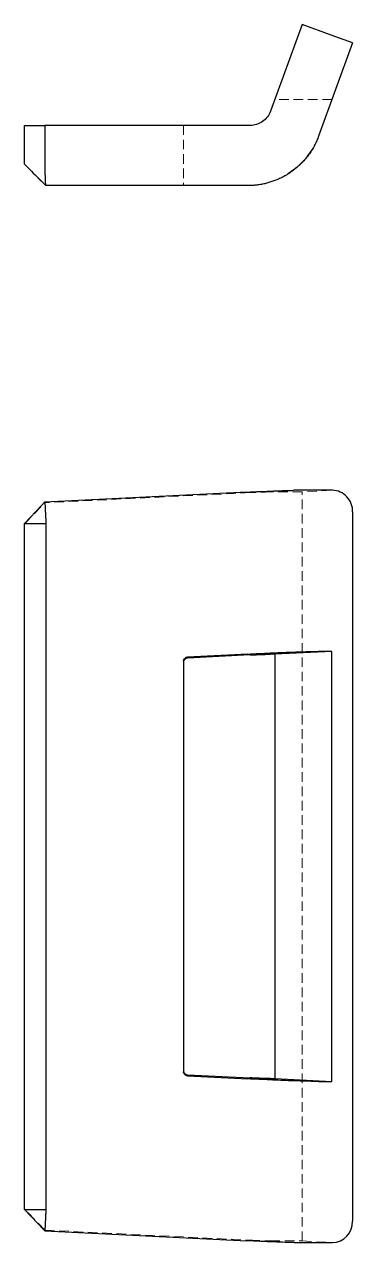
# Model space of a CAD drawing. Header units: millimetres. Extents: x 61 to 234, y 7 to 169.
# Drawn here: x 61.2 to 104.8, y 7.1 to 168.8 of the extents above.
import ezdxf

# ---------------------------------------------------------------- set-up
doc = ezdxf.new("R2010")
doc.units = ezdxf.units.MM
doc.linetypes.add('HIDDEN', pattern=[1.905, 1.27, -0.635])

msp = doc.modelspace()

# ---------------------------------------------------------------- linework, layer by layer
at = {"color": 7, "linetype": 'Continuous', "lineweight": 25}
for p, q in [((98.07, 168.78), (93.87, 157.25)), ((101.95, 167.37), (98.07, 168.78)), ((104.78, 166.34), (101.95, 167.37)), ((104.78, 166.34), (100.27, 153.95)), ((61.22, 150.23), (61.22, 155.37)), ((61.22, 155.37), (63.94, 155.37)), ((63.94, 155.37), (63.94, 150.28)), ((91.19, 155.37), (63.94, 155.37)), ((99.35, 152.12), (98.8, 151.32)), ((98.56, 150.99), (97.47, 149.87)), ((97.36, 149.77), (96.21, 148.94)), ((90.88, 147.38), (64.08, 147.38)), ((102.09, 106.94), (97.59, 106.94)), ((63.95, 105.39), (63.51, 104.92)), ((90.74, 106.69), (63.94, 105.37)), ((61.22, 102.52), (63.51, 104.92)), ((104.78, 104.08), (104.78, 9.92)), ((61.22, 102.52), (64.08, 102.52)), ((61.22, 11.48), (61.22, 102.52)), ((64.08, 102.52), (64.08, 11.48)), ((82.34, 84.23), (82.34, 29.77)), ((90.88, 85.2), (82.89, 84.8)), ((91.19, 85.07), (82.89, 84.66)), ((94.44, 85.17), (93.87, 85.17)), ((102.03, 85.54), (94.44, 85.17)), ((94.44, 85.17), (94.44, 28.83)), ((102.03, 85.54), (100.27, 85.54)), ((102.03, 28.46), (102.03, 85.54)), ((82.89, 29.34), (91.19, 28.93)), ((82.89, 29.2), (90.88, 28.8)), ((93.87, 28.83), (94.44, 28.83)), ((94.44, 28.83), (102.03, 28.46)), ((100.27, 28.46), (102.03, 28.46)), ((61.22, 11.48), (64.08, 11.48)), ((61.22, 11.48), (63.87, 8.7)), ((63.87, 8.7), (63.95, 8.61)), ((63.94, 8.63), (90.74, 7.31)), ((97.59, 7.06), (102.09, 7.06))]:
    msp.add_line(p, q, dxfattribs=at)
at = {"color": 7, "linetype": 'HIDDEN', "lineweight": 18}
for p, q in [((102.03, 158.8), (94.44, 158.8)), ((82.34, 155.37), (82.34, 147.38)), ((98.8, 151.32), (98.67, 151.12)), ((61.22, 150.23), (64.08, 147.38)), ((101.95, 106.93), (98.07, 106.72)), ((102.09, 106.94), (101.95, 106.93)), ((61.22, 102.43), (63.94, 105.28)), ((91.19, 106.62), (63.94, 105.28)), ((63.94, 105.28), (63.94, 105.37)), ((98.07, 106.72), (93.87, 106.72)), ((98.07, 7.28), (98.07, 106.72)), ((63.94, 8.72), (61.22, 11.57)), ((63.94, 8.63), (63.94, 8.72)), ((63.94, 8.72), (91.19, 7.38)), ((93.87, 7.28), (98.07, 7.28)), ((98.07, 7.28), (101.95, 7.07)), ((101.95, 7.07), (102.09, 7.06))]:
    msp.add_line(p, q, dxfattribs=at)
at = {"color": 7, "linetype": 'Continuous', "lineweight": 25}
for centre, start, end in [((102.01, 104.17), 358.1373, 88.301), ((102.01, 9.83), 271.8503, 1.7113)]:
    msp.add_arc(centre, 2.77, start, end, dxfattribs=at)
for points, knots in [([(93.87, 157.25), (93.78, 156.99), (93.65, 156.74), (93.29, 156.27), (93.07, 156.06), (92.58, 155.72), (92.31, 155.58), (91.75, 155.41), (91.46, 155.37), (91.19, 155.37)], [0, 0, 0, 0, 0.25, 0.25, 0.5, 0.5, 0.75, 0.75, 1, 1, 1, 1]), ([(100.27, 153.95), (100.23, 153.85), (100.15, 153.64), (100.02, 153.34), (99.89, 153.04), (99.74, 152.74), (99.58, 152.45), (99.41, 152.16), (99.23, 151.88), (99.04, 151.6), (98.84, 151.33), (98.63, 151.06), (98.41, 150.8), (98.18, 150.54), (97.94, 150.3), (97.69, 150.06), (97.43, 149.83), (97.17, 149.6), (96.89, 149.39), (96.57, 149.16), (96.2, 148.91), (95.77, 148.65), (95.32, 148.41), (94.84, 148.19), (94.34, 147.99), (93.81, 147.81), (93.26, 147.66), (92.69, 147.54), (92.1, 147.45), (91.5, 147.39), (91.09, 147.38), (90.88, 147.38)], [0, 0, 0, 0, 0.026924, 0.053948, 0.081072, 0.108295, 0.135619, 0.163042, 0.190566, 0.218189, 0.245913, 0.273736, 0.30166, 0.329684, 0.357808, 0.386032, 0.414356, 0.442781, 0.471306, 0.499932, 0.539868, 0.580908, 0.623054, 0.666304, 0.71066, 0.75612, 0.802686, 0.850356, 0.899132, 0.949014, 1, 1, 1, 1]), ([(61.22, 150.23), (61.54, 149.92), (62.17, 149.28), (63.13, 148.33), (63.77, 147.69), (64.09, 147.37)], [0, 0, 0, 0, 0.330104, 0.664096, 1, 1, 1, 1]), ([(63.94, 150.23), (63.94, 149.91), (63.94, 149.27), (63.97, 148.42), (64, 147.77), (64.04, 147.44), (64.06, 147.41), (64.07, 147.39)], [0, 0, 0, 0, 0.221526, 0.443056, 0.664584, 0.886118, 1, 1, 1, 1]), ([(90.74, 106.69), (91.32, 106.72), (91.93, 106.75), (93.13, 106.8), (93.72, 106.82), (94.83, 106.87), (95.35, 106.89), (96.24, 106.91), (96.62, 106.92), (96.93, 106.93)], [0, 0, 0, 0, 0.25, 0.25, 0.5, 0.5, 0.75, 0.75, 1, 1, 1, 1]), ([(97.59, 106.94), (97.44, 106.94), (97.27, 106.94), (97.02, 106.93), (96.98, 106.93)], [0, 0, 0, 0, 0.836606, 1, 1, 1, 1]), ([(63.94, 105.37), (63.94, 105.37), (63.94, 105.35), (63.94, 105.28), (63.94, 105.22), (63.95, 105.08), (63.96, 104.99), (63.97, 104.79), (63.97, 104.67), (63.98, 104.4), (63.99, 104.26), (64.01, 103.95), (64.02, 103.78), (64.04, 103.27), (64.06, 102.89), (64.08, 102.52)], [0, 0, 0, 0, 0.125, 0.125, 0.25, 0.25, 0.375, 0.375, 0.5, 0.5, 0.625, 0.625, 0.75, 0.75, 1, 1, 1, 1]), ([(82.34, 84.23), (82.34, 84.3), (82.36, 84.37), (82.41, 84.51), (82.45, 84.57), (82.55, 84.68), (82.62, 84.73), (82.75, 84.79), (82.82, 84.8), (82.89, 84.8)], [0, 0, 0, 0, 0.25, 0.25, 0.5, 0.5, 0.75, 0.75, 1, 1, 1, 1]), ([(82.89, 84.66), (82.82, 84.66), (82.75, 84.64), (82.62, 84.58), (82.55, 84.54), (82.45, 84.43), (82.41, 84.36), (82.36, 84.23), (82.34, 84.16), (82.34, 84.09)], [0, 0, 0, 0, 0.25, 0.25, 0.5, 0.5, 0.75, 0.75, 1, 1, 1, 1]), ([(90.88, 85.2), (91.84, 85.25), (92.84, 85.29), (94.79, 85.38), (95.75, 85.42), (97.47, 85.48), (98.23, 85.5), (99.47, 85.54), (99.94, 85.54), (100.27, 85.54)], [0, 0, 0, 0, 0.25, 0.25, 0.5, 0.5, 0.75, 0.75, 1, 1, 1, 1]), ([(91.19, 85.07), (91.46, 85.08), (91.75, 85.1), (92.31, 85.12), (92.58, 85.13), (93.07, 85.15), (93.29, 85.16), (93.65, 85.17), (93.78, 85.17), (93.87, 85.17)], [0, 0, 0, 0, 0.25, 0.25, 0.5, 0.5, 0.75, 0.75, 1, 1, 1, 1]), ([(82.34, 29.91), (82.34, 29.84), (82.36, 29.77), (82.41, 29.64), (82.45, 29.57), (82.55, 29.46), (82.62, 29.42), (82.75, 29.36), (82.82, 29.34), (82.89, 29.34)], [0, 0, 0, 0, 0.25, 0.25, 0.5, 0.5, 0.75, 0.75, 1, 1, 1, 1]), ([(82.89, 29.2), (82.82, 29.2), (82.75, 29.21), (82.62, 29.27), (82.55, 29.32), (82.45, 29.43), (82.41, 29.49), (82.36, 29.63), (82.34, 29.7), (82.34, 29.77)], [0, 0, 0, 0, 0.25, 0.25, 0.5, 0.5, 0.75, 0.75, 1, 1, 1, 1]), ([(100.27, 28.46), (99.94, 28.46), (99.47, 28.46), (98.23, 28.5), (97.47, 28.52), (95.75, 28.58), (94.79, 28.62), (92.84, 28.71), (91.84, 28.75), (90.88, 28.8)], [0, 0, 0, 0, 0.25, 0.25, 0.5, 0.5, 0.75, 0.75, 1, 1, 1, 1]), ([(93.87, 28.83), (93.78, 28.83), (93.65, 28.83), (93.29, 28.84), (93.07, 28.85), (92.58, 28.87), (92.31, 28.88), (91.75, 28.9), (91.46, 28.92), (91.19, 28.93)], [0, 0, 0, 0, 0.25, 0.25, 0.5, 0.5, 0.75, 0.75, 1, 1, 1, 1]), ([(64.08, 11.48), (64.07, 11.29), (64.06, 11.11), (64.04, 10.74), (64.03, 10.56), (64.01, 10.22), (64.01, 10.05), (63.99, 9.74), (63.98, 9.6), (63.97, 9.34), (63.97, 9.22), (63.96, 9.01), (63.95, 8.92), (63.94, 8.71), (63.94, 8.63), (63.94, 8.63)], [0, 0, 0, 0, 0.125, 0.125, 0.25, 0.25, 0.375, 0.375, 0.5, 0.5, 0.625, 0.625, 0.75, 0.75, 1, 1, 1, 1]), ([(96.96, 7.07), (96.65, 7.08), (96.27, 7.09), (95.38, 7.11), (94.86, 7.13), (93.74, 7.17), (93.15, 7.2), (91.94, 7.25), (91.33, 7.28), (90.74, 7.31)], [0, 0, 0, 0, 0.25, 0.25, 0.5, 0.5, 0.75, 0.75, 1, 1, 1, 1]), ([(97, 7.07), (97.03, 7.07), (97.28, 7.06), (97.44, 7.06), (97.59, 7.06)], [0, 0, 0, 0, 0.130893, 1, 1, 1, 1])]:
    msp.add_open_spline(points, degree=3, knots=knots, dxfattribs=at)
msp.add_open_spline([(63.94, 150.28), (63.94, 150.27), (63.94, 150.25), (63.94, 150.23)], degree=3, dxfattribs=at)
at = {"color": 7, "linetype": 'HIDDEN', "lineweight": 18}
for points in [[(63.94, 105.37), (63.94, 105.37), (63.94, 105.37), (63.94, 105.37)], [(63.94, 8.63), (63.94, 8.63), (63.94, 8.63), (63.94, 8.63)]]:
    msp.add_open_spline(points, degree=3, dxfattribs=at)
for points in [[(93.87, 106.72), (93.78, 106.72), (93.65, 106.72), (93.29, 106.71), (93.07, 106.7), (92.58, 106.68), (92.31, 106.67), (91.75, 106.65), (91.46, 106.63), (91.19, 106.62)], [(91.19, 7.38), (91.46, 7.37), (91.75, 7.35), (92.31, 7.33), (92.58, 7.32), (93.07, 7.3), (93.29, 7.29), (93.65, 7.28), (93.78, 7.28), (93.87, 7.28)]]:
    msp.add_open_spline(points, degree=3, knots=[0, 0, 0, 0, 0.25, 0.25, 0.5, 0.5, 0.75, 0.75, 1, 1, 1, 1], dxfattribs=at)

doc.saveas('drawing.dxf')
